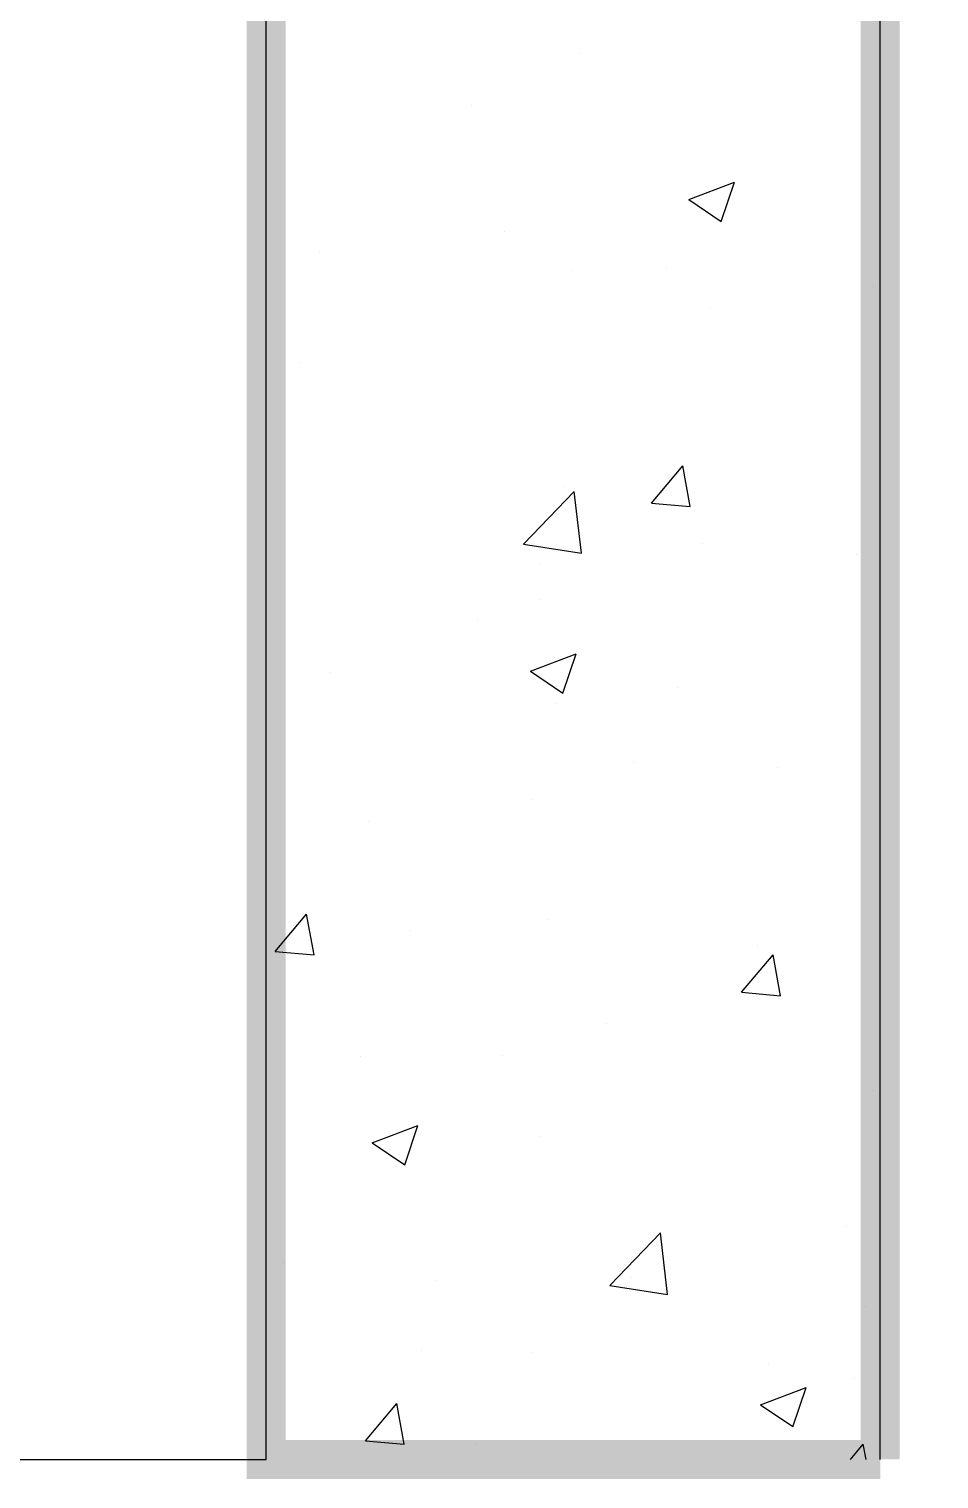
# Model space of a CAD drawing. Header units: millimetres. Extents: x 0 to 114, y 0 to 82.
# Drawn here: x 81.553 to 81.931, y 15.088 to 15.69 of the extents above; entities that cross this region are included whole.
import ezdxf

# ---------------------------------------------------------------- set-up
doc = ezdxf.new("R2010")
doc.units = ezdxf.units.MM
doc.layers.add('ARQ', color=8, linetype='Continuous')
doc.layers.add('PRAIO', color=3, linetype='Continuous')

# ---------------------------------------------------------------- blocks, each defined once
blk = doc.blocks.new('*X63')
at = {"color": 0}
for p, q in [((94.9905, 58.9756), (94.9905, 58.9756)), ((94.8246, 58.8952), (94.8246, 58.8952)), ((95.1589, 58.751), (95.229, 58.7778)), ((95.2087, 58.7173), (95.229, 58.7778)), ((95.1589, 58.751), (95.2087, 58.7174)), ((94.8749, 58.7014), (94.8749, 58.7014)), ((94.5913, 58.6694), (94.5913, 58.6694)), ((94.9784, 58.6427), (94.9784, 58.6427)), ((95.1251, 58.6469), (95.1251, 58.6469)), ((95.4434, 58.6169), (95.4434, 58.6169)), ((95.193, 58.584), (95.193, 58.584)), ((94.5615, 58.5008), (94.5615, 58.5008)), ((95.1014, 58.2845), (95.1496, 58.3419)), ((95.1612, 58.2792), (95.1497, 58.3419)), ((94.9047, 58.2211), (94.9826, 58.3023)), ((94.9662, 58.3098), (94.9662, 58.3098)), ((94.9937, 58.2072), (94.9827, 58.3022)), ((95.1014, 58.2845), (95.1612, 58.2792)), ((94.9047, 58.2211), (94.9937, 58.2073)), ((95.1803, 58.2225), (95.1803, 58.2225)), ((95.4168, 58.2048), (95.4168, 58.2048)), ((94.93, 58.1896), (94.93, 58.1896)), ((94.9304, 58.1359), (94.9304, 58.1359)), ((94.8337, 58.1047), (94.8337, 58.1047)), ((94.9156, 58.0258), (94.9856, 58.0527)), ((94.9654, 57.9922), (94.9857, 58.0526)), ((94.6074, 58.0241), (94.6074, 58.0241)), ((94.9156, 58.0258), (94.9654, 57.9923)), ((95.1412, 58.0016), (95.1412, 58.0016)), ((94.954, 57.9769), (94.954, 57.9769)), ((95.0733, 57.8852), (95.0733, 57.8852)), ((95.296, 57.878), (95.296, 57.878)), ((94.9172, 57.8281), (94.9172, 57.8281)), ((94.6669, 57.7952), (94.6669, 57.7952)), ((94.5229, 57.595), (94.5711, 57.6525)), ((94.5827, 57.5897), (94.5712, 57.6524)), ((94.7314, 57.6276), (94.7314, 57.6276)), ((94.9419, 57.644), (94.9419, 57.644)), ((95.2653, 57.605), (95.2653, 57.605)), ((94.5229, 57.595), (94.5827, 57.5898)), ((95.2402, 57.5323), (95.2884, 57.5897)), ((95.3, 57.527), (95.2884, 57.5897)), ((95.2402, 57.5323), (95.2999, 57.5271)), ((95.0329, 57.4836), (95.0329, 57.4836)), ((94.6542, 57.4337), (94.6542, 57.4337)), ((94.872, 57.4351), (94.872, 57.4351)), ((95.4432, 57.3815), (95.4432, 57.3815)), ((94.6723, 57.3007), (94.7423, 57.3275)), ((94.7221, 57.267), (94.7424, 57.3275)), ((94.6723, 57.3007), (94.7221, 57.2671)), ((94.9297, 57.3111), (94.9297, 57.3111)), ((95.0373, 57.0815), (95.1152, 57.1626)), ((95.1263, 57.0676), (95.1153, 57.1626)), ((95.4014, 57.1723), (95.4014, 57.1723)), ((94.5367, 57.1166), (94.5367, 57.1166)), ((95.0705, 57.094), (95.0705, 57.094)), ((94.7698, 57.0892), (94.7698, 57.0892)), ((95.0373, 57.0815), (95.1263, 57.0677)), ((95.431, 57.0486), (95.431, 57.0486)), ((94.7476, 56.9823), (94.7476, 56.9823)), ((94.9176, 56.9782), (94.9176, 56.9782)), ((95.2814, 56.9597), (95.2814, 56.9597)), ((95.4139, 56.9385), (95.4139, 56.9385)), ((95.2692, 56.898), (95.3392, 56.9249)), ((95.319, 56.8644), (95.3393, 56.9248)), ((94.6616, 56.8428), (94.7099, 56.9003)), ((94.7215, 56.8375), (94.7099, 56.9002)), ((95.2692, 56.898), (95.319, 56.8645)), ((94.6616, 56.8428), (94.7214, 56.8376)), ((94.8307, 56.8384), (94.8307, 56.8384)), ((95.4074, 56.814), (95.4271, 56.8375)), ((95.4315, 56.814), (95.4272, 56.8375))]:
    blk.add_line(p, q, dxfattribs=at)
blk = doc.blocks.new('A$C05F867AE')
at = {"layer": 'ARQ', "linetype": 'Continuous'}
blk.add_line((-3.97416, 11.56003), (-3.38399, 11.56003), dxfattribs=at)
at = {"layer": 'ARQ', "const_width": 0.0135}
for points in [[(-3.16482, 13.53404), (-3.16482, 13.57683), (-3.05244, 13.57683), (-3.05244, 13.08092), (-3.17158, 12.96178), (-3.17158, 11.56003)], [(-3.17158, 11.56003), (-3.38399, 11.56003), (-3.38399, 13.03747), (-3.26485, 13.15661), (-3.26485, 13.44563), (-3.16482, 13.44563), (-3.16482, 13.54355)]]:
    blk.add_lwpolyline(points, dxfattribs=at)
at = {"layer": 'PRAIO', "color": 7}
for p, q in [((-3.38399, 11.56003), (-3.38399, 13.03747)), ((-3.17158, 11.56003), (-3.17158, 12.96178))]:
    blk.add_line(p, q, dxfattribs=at)
at = {"layer": 'ARQ', "xscale": 0.2250000000001364, "yscale": 0.2250000000001364, "zscale": 0.2250000000001364}
blk.add_blockref('*X63', (-24.64855, -1.22313), dxfattribs=at)

msp = doc.modelspace()

# ---------------------------------------------------------------- block references
at = {"color": 7, "xscale": 1.199999999999999, "yscale": 1.199999999999999, "zscale": 1.199999999999999}
msp.add_blockref('A$C05F867AE', (85.71264, 1.22432), dxfattribs=at)

doc.saveas('drawing.dxf')
